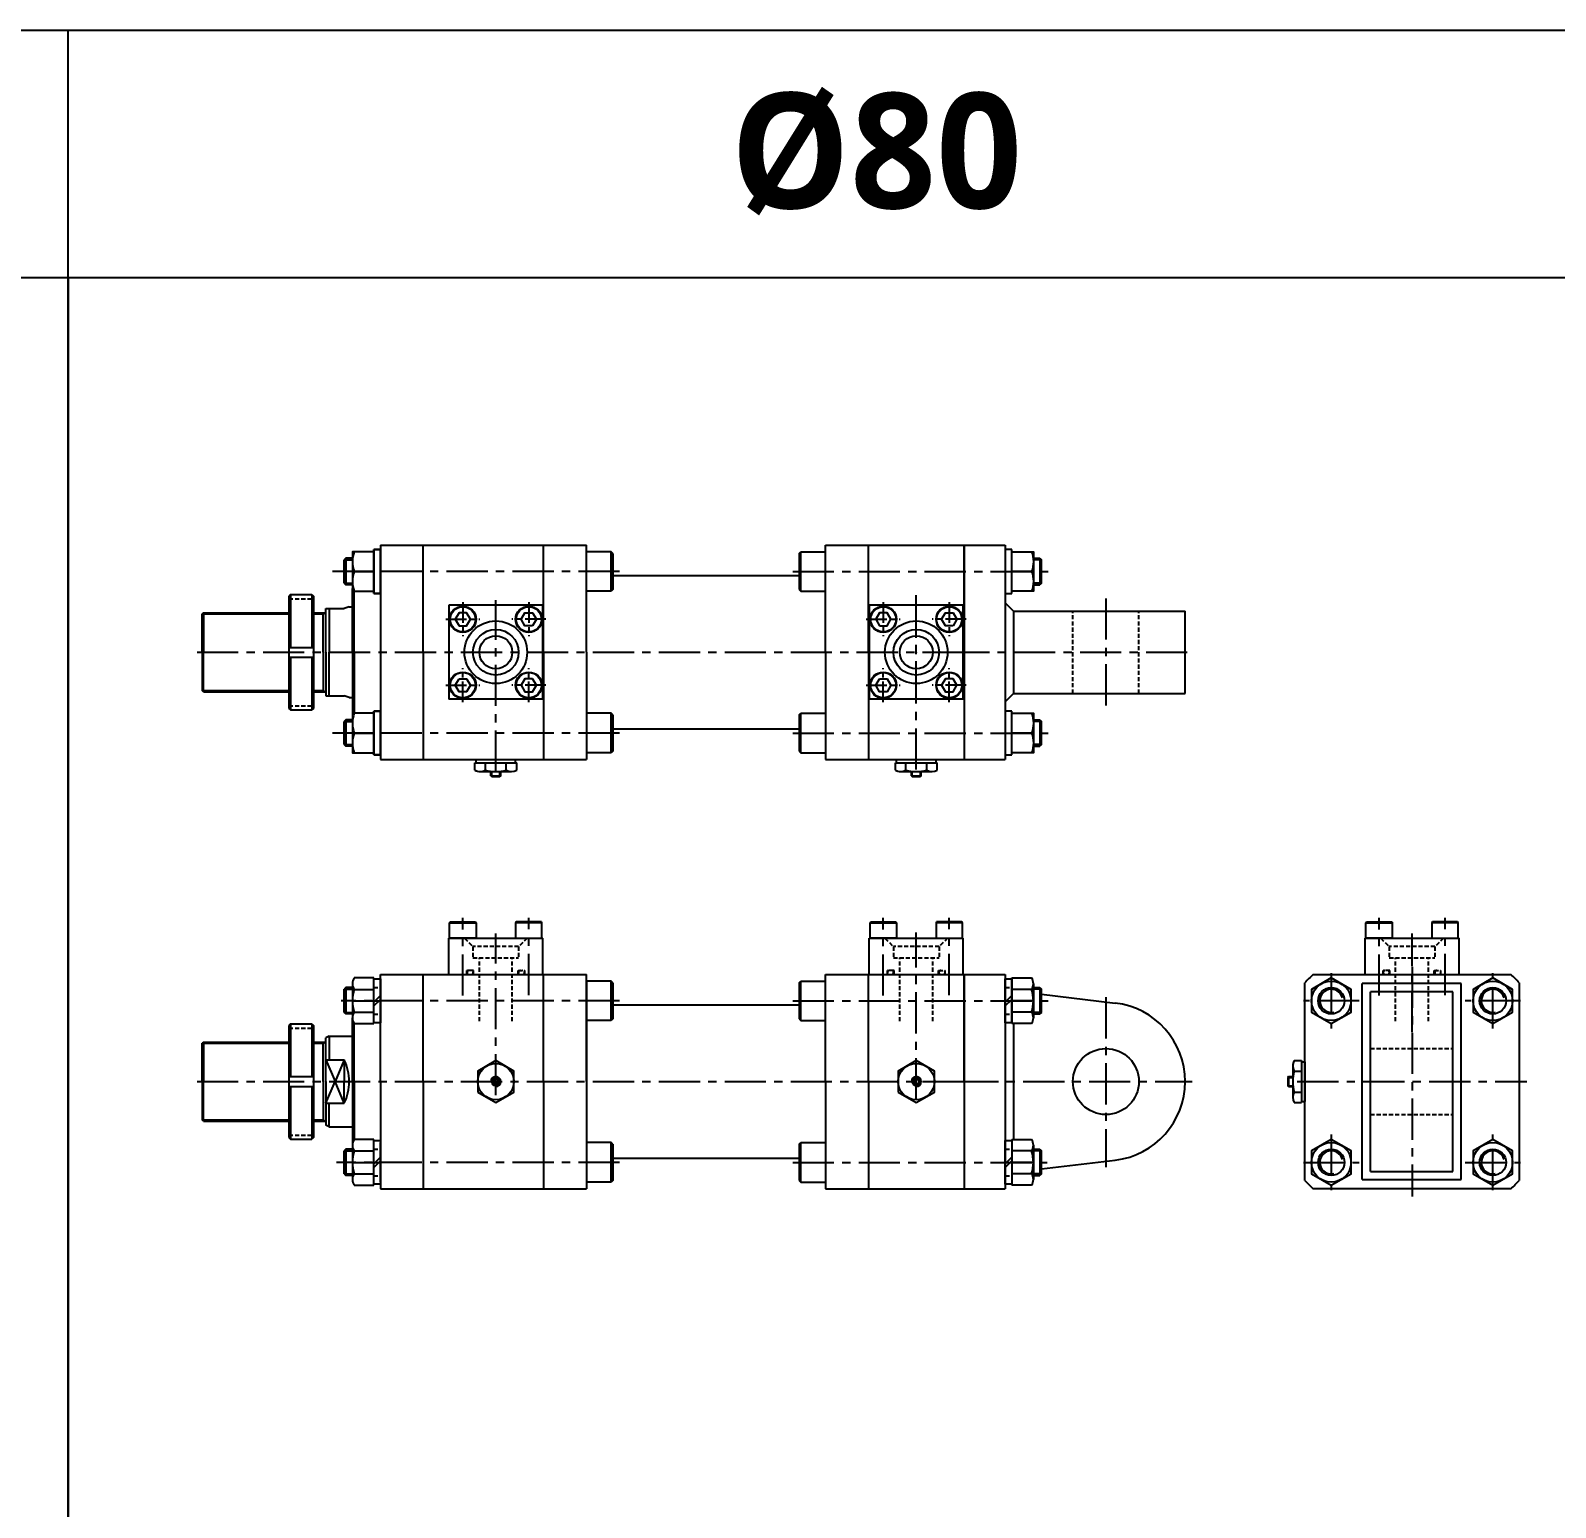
# Model space of a CAD drawing. Extents: x -819 to 10005, y 0 to 4179.
# Drawn here: x 2590 to 3515, y 3283 to 4179 of the extents above; entities that cross this region are included whole.
import ezdxf

# ---------------------------------------------------------------- set-up
doc = ezdxf.new("R2010")
doc.units = 0
doc.header["$LTSCALE"] = 10
doc.header["$MEASUREMENT"] = 0
for name, pattern in [('CENTER', [2, 1.25, -0.25, 0.25, -0.25]), ('CENTERX2', [4, 2.5, -0.5, 0.5, -0.5]), ('HIDDEN', [0.375, 0.25, -0.125])]:
    doc.linetypes.add(name, pattern=pattern)
doc.layers.get('0').update_dxf_attribs({"linetype": 'CONTINUOUS'})
doc.layers.get('DEFPOINTS').update_dxf_attribs({"linetype": 'CONTINUOUS'})
for name, color, linetype in [('BOM-UDEF', 3, 'CONTINUOUS'), ('CEN', 1, 'CENTERX2'), ('CENTER', 1, 'CENTER'), ('DIM', 2, 'CONTINUOUS'), ('HIDDEN', 2, 'HIDDEN'), ('ML', 7, 'CONTINUOUS')]:
    doc.layers.add(name, color=color, linetype=linetype)
doc.styles.add('문자', font='romans.shx')

msp = doc.modelspace()

# ---------------------------------------------------------------- linework, layer by layer
for p, q in [((5627.93, 4179.17), (0, 4179.17)), ((2613, 2387.17), (2613, 4179.17)), ((2613, 4029.17), (971, 4029.17)), ((2613, 4029.17), (1792, 4029.17)), ((5627.93, 4029.17), (2613, 4029.17)), ((2613, 4029.17), (2613, 2387.17)), ((3434, 4029.17), (2613, 4029.17)), ((2869.46, 3727.07), (2869.96, 3726.57)), ((2869.46, 3727.07), (2875.46, 3727.07)), ((2869.96, 3726.57), (2874.96, 3726.57)), ((2875.46, 3727.07), (2874.96, 3726.57)), ((3124.46, 3727.07), (3124.96, 3726.57)), ((3124.46, 3727.07), (3130.46, 3727.07)), ((3124.96, 3726.57), (3129.96, 3726.57)), ((3130.46, 3727.07), (3129.96, 3726.57)), ((3353.23, 3544.55), (3352.73, 3544.05)), ((3352.73, 3544.05), (3352.73, 3539.05)), ((3353.23, 3544.55), (3353.23, 3538.55)), ((3353.23, 3538.55), (3352.73, 3539.05))]:
    msp.add_line(p, q)
at = {"color": 7, "linetype": 'Continuous'}
for p, q in [((2860.46, 3736.97), (2884.46, 3736.97)), ((2860.46, 3734.97), (2860.46, 3736.97)), ((2884.46, 3734.97), (2884.46, 3736.97)), ((3115.46, 3736.97), (3139.46, 3736.97)), ((3115.46, 3734.97), (3115.46, 3736.97)), ((3139.46, 3734.97), (3139.46, 3736.97)), ((2859.76, 3730.55), (2859.76, 3734.97)), ((2859.76, 3734.97), (2872.46, 3734.97)), ((2862.93, 3729.57), (2881.99, 3729.57)), ((2866.11, 3730.55), (2866.11, 3734.97)), ((2869.96, 3726.57), (2869.96, 3729.57)), ((2872.46, 3734.97), (2885.16, 3734.97)), ((2874.96, 3726.57), (2874.96, 3729.57)), ((2878.81, 3730.55), (2878.81, 3734.97)), ((2885.16, 3730.55), (2885.16, 3734.97)), ((3114.76, 3730.55), (3114.76, 3734.97)), ((3114.76, 3734.97), (3127.46, 3734.97)), ((3117.93, 3729.57), (3136.99, 3729.57)), ((3121.11, 3730.55), (3121.11, 3734.97)), ((3124.96, 3726.57), (3124.96, 3729.57)), ((3127.46, 3734.97), (3140.16, 3734.97)), ((3129.96, 3726.57), (3129.96, 3729.57)), ((3133.81, 3730.55), (3133.81, 3734.97)), ((3140.16, 3730.55), (3140.16, 3734.97)), ((3356.71, 3554.25), (3361.13, 3554.25)), ((3361.13, 3554.25), (3361.13, 3541.55)), ((3361.13, 3553.55), (3363.13, 3553.55)), ((3363.13, 3553.55), (3363.13, 3529.55)), ((3352.73, 3544.05), (3355.73, 3544.05)), ((3355.73, 3551.08), (3355.73, 3532.02)), ((3356.71, 3547.9), (3361.13, 3547.9)), ((3352.73, 3539.05), (3355.73, 3539.05)), ((3356.71, 3535.2), (3361.13, 3535.2)), ((3361.13, 3541.55), (3361.13, 3528.85)), ((3356.71, 3528.85), (3361.13, 3528.85)), ((3361.13, 3529.55), (3363.13, 3529.55))]:
    msp.add_line(p, q, dxfattribs=at)
at = {"color": 3}
for p, q in [((2869.46, 3727.07), (2869.46, 3729.57)), ((2875.46, 3727.07), (2875.46, 3729.57)), ((3124.46, 3727.07), (3124.46, 3729.57)), ((3130.46, 3727.07), (3130.46, 3729.57)), ((3353.23, 3544.55), (3355.73, 3544.55)), ((3353.23, 3538.55), (3355.73, 3538.55))]:
    msp.add_line(p, q, dxfattribs=at)
at = {"color": 7, "linetype": 'Continuous'}
for points in [[(2861.46, 3535.2), (2872.46, 3528.85), (2883.46, 3535.2), (2883.46, 3547.9), (2872.46, 3554.25), (2861.46, 3547.9)], [(3116.46, 3535.2), (3127.46, 3528.85), (3138.46, 3535.2), (3138.46, 3547.9), (3127.46, 3554.25), (3116.46, 3547.9)], [(2871.59, 3543.05), (2870.73, 3541.55), (2871.59, 3540.05), (2873.33, 3540.05), (2874.19, 3541.55), (2873.33, 3543.05)], [(3126.59, 3543.05), (3125.73, 3541.55), (3126.59, 3540.05), (3128.33, 3540.05), (3129.19, 3541.55), (3128.33, 3543.05)]]:
    msp.add_lwpolyline(points, close=True, dxfattribs=at)
for centre, radius in [((2872.46, 3541.55), 11), ((3127.46, 3541.55), 11), ((2872.46, 3541.55), 2.5), ((3127.46, 3541.55), 2.5)]:
    msp.add_circle(centre, radius, dxfattribs=at)
for centre, radius, start, end in [((2862.93, 3735.19), 5.62, 235.61575, 270), ((2862.93, 3735.19), 5.62, 235.61575, 304.38425), ((2872.46, 3750.58), 21.02, 252.41205, 270), ((2872.46, 3750.58), 21.02, 270, 287.58795), ((2881.99, 3735.19), 5.62, 235.61575, 304.38425), ((3117.93, 3735.19), 5.62, 235.61575, 270), ((3117.93, 3735.19), 5.62, 235.61575, 304.38425), ((3127.46, 3750.58), 21.02, 252.41205, 270), ((3127.46, 3750.58), 21.02, 270, 287.58795), ((3136.99, 3735.19), 5.62, 235.61575, 304.38425), ((3361.35, 3551.08), 5.62, 145.61575, 180), ((3361.35, 3551.08), 5.62, 145.61575, 214.38425), ((3376.75, 3541.55), 21.02, 162.41205, 180), ((3376.75, 3541.55), 21.02, 180, 197.58795), ((3361.35, 3532.02), 5.62, 145.61575, 214.38425)]:
    msp.add_arc(centre, radius, start, end, dxfattribs=at)
at = {"layer": 'BOM-UDEF', "color": 0}
for p, q in [((3457.89, 3482.05), (3457.89, 3601.05)), ((3402.89, 3487.05), (3452.89, 3487.05)), ((3397.89, 3482.05), (3457.89, 3482.05))]:
    msp.add_line(p, q, dxfattribs=at)
at = {"layer": 'CEN'}
for p, q in [((2947.55, 3850.97), (2773.47, 3850.97)), ((3052.53, 3850.97), (3207.68, 3850.97)), ((3052.53, 3850.97), (3207.68, 3850.97)), ((3127.46, 3771.55), (3127.46, 3840.81)), ((2872.46, 3729.46), (2872.46, 3833.52)), ((3127.46, 3730.82), (3127.46, 3833.52)), ((3242.46, 3834.68), (3242.46, 3768.78)), ((2691.29, 3801.97), (3162.54, 3801.97)), ((3127.46, 3801.97), (3127.46, 3802.05)), ((3127.46, 3801.97), (3127.46, 3801.89)), ((3146.78, 3801.97), (3294.39, 3801.97)), ((2947.55, 3752.97), (2773.47, 3752.97)), ((3052.53, 3752.97), (3210.49, 3752.97)), ((2852.46, 3593.72), (2852.46, 3640.81)), ((2892.46, 3593.99), (2892.46, 3640.81)), ((3107.46, 3593.72), (3107.46, 3640.81)), ((3147.46, 3593.99), (3147.46, 3640.81)), ((3408.13, 3593.72), (3408.13, 3640.81)), ((3448.13, 3593.99), (3448.13, 3640.81)), ((2872.46, 3533.27), (2872.46, 3631.29)), ((3127.46, 3530.74), (3127.46, 3631.92)), ((3428.13, 3571.53), (3428.13, 3631.29)), ((3379.13, 3607.39), (3379.13, 3573.71)), ((3428.13, 3611.19), (3428.13, 3471.91)), ((3477.13, 3573.71), (3477.13, 3607.39)), ((2947.55, 3590.55), (2778.59, 3590.55)), ((3052.53, 3590.55), (3208.21, 3590.55)), ((3242.46, 3592.66), (3242.46, 3489.65)), ((3395.97, 3590.55), (3362.29, 3590.55)), ((3493.97, 3590.55), (3460.29, 3590.55)), ((2691.29, 3541.55), (3161.56, 3541.55)), ((3152.27, 3541.55), (3294.7, 3541.55)), ((3358.49, 3541.55), (3497.77, 3541.55)), ((3379.13, 3509.39), (3379.13, 3475.71)), ((3477.13, 3475.71), (3477.13, 3509.39)), ((2947.55, 3492.55), (2775.93, 3492.55)), ((3052.53, 3492.55), (3206.93, 3492.55)), ((3362.29, 3492.55), (3395.97, 3492.55)), ((3460.29, 3492.55), (3493.97, 3492.55))]:
    msp.add_line(p, q, dxfattribs=at)
at = {"layer": 'CENTER'}
for p, q in [((2785.37, 3850.97), (2798.55, 3850.97)), ((3198.55, 3850.97), (3185.37, 3850.97)), ((2852.46, 3832.28), (2852.46, 3811.66)), ((2892.46, 3832.28), (2892.46, 3811.66)), ((3107.46, 3832.28), (3107.46, 3811.66)), ((3147.46, 3832.28), (3147.46, 3811.66)), ((2842.15, 3821.97), (2862.77, 3821.97)), ((2902.77, 3821.97), (2882.15, 3821.97)), ((3097.15, 3821.97), (3117.77, 3821.97)), ((3157.77, 3821.97), (3137.15, 3821.97)), ((2852.46, 3771.66), (2852.46, 3792.28)), ((2892.46, 3771.66), (2892.46, 3792.28)), ((3107.46, 3771.66), (3107.46, 3792.28)), ((3147.46, 3771.66), (3147.46, 3792.28)), ((2842.15, 3781.97), (2862.77, 3781.97)), ((2902.77, 3781.97), (2882.15, 3781.97)), ((3097.15, 3781.97), (3117.77, 3781.97)), ((3157.77, 3781.97), (3137.15, 3781.97)), ((2785.37, 3752.97), (2798.55, 3752.97)), ((3198.55, 3752.97), (3185.37, 3752.97)), ((2785.37, 3590.55), (2798.55, 3590.55)), ((2798.37, 3590.55), (2802.55, 3590.55)), ((3181.37, 3590.55), (3185.55, 3590.55)), ((3198.55, 3590.55), (3185.37, 3590.55)), ((2785.37, 3492.55), (2798.55, 3492.55)), ((2798.37, 3492.55), (2802.55, 3492.55)), ((3181.37, 3492.55), (3185.55, 3492.55)), ((3198.55, 3492.55), (3185.37, 3492.55))]:
    msp.add_line(p, q, dxfattribs=at)
at = {"layer": 'DEFPOINTS', "color": 0, "linetype": 'ByBlock'}
for p in [(2785.62, 3581.55), (2769.46, 3515.05), (2785.62, 3501.55)]:
    msp.add_point(p, dxfattribs=at)
at = {"layer": 'DIM'}
for centre in [(2872.46, 3541.55), (3127.46, 3541.55)]:
    msp.add_arc(centre, 3, 270, 180, dxfattribs=at)
at = {"layer": 'HIDDEN'}
for p, q in [((2798.46, 3598.65), (2802.46, 3598.65)), ((3181.46, 3598.65), (3185.46, 3598.65)), ((2798.46, 3582.45), (2802.46, 3582.45)), ((3181.46, 3582.45), (3185.46, 3582.45)), ((2798.46, 3500.65), (2802.46, 3500.65)), ((3181.46, 3500.65), (3185.46, 3500.65)), ((2798.46, 3484.45), (2802.46, 3484.45)), ((3181.46, 3484.45), (3185.46, 3484.45))]:
    msp.add_line(p, q, dxfattribs=at)
at = {"layer": 'ML'}
for p, q in [((2802.46, 3866.97), (2927.46, 3866.97)), ((2802.46, 3866.97), (2802.46, 3736.97)), ((2802.46, 3866.97), (2927.46, 3866.97)), ((2828.46, 3801.97), (2828.46, 3866.97)), ((2901.46, 3801.97), (2901.46, 3866.97)), ((2927.46, 3801.97), (2927.46, 3866.97)), ((3072.46, 3801.97), (3072.46, 3866.97)), ((3072.46, 3866.97), (3156.46, 3866.97)), ((3098.46, 3801.97), (3098.46, 3866.97)), ((3156.46, 3801.97), (3156.46, 3866.97)), ((3156.46, 3866.97), (3181.46, 3866.97)), ((3156.46, 3866.97), (3156.46, 3736.97)), ((3181.46, 3866.97), (3181.46, 3736.97)), ((3181.46, 3866.97), (3181.46, 3736.97)), ((2781.46, 3858.97), (2780.46, 3857.97)), ((2780.46, 3843.97), (2780.46, 3857.97)), ((2781.46, 3858.97), (2781.46, 3842.97)), ((2785.46, 3858.97), (2781.46, 3858.97)), ((2802.46, 3864.27), (2798.46, 3864.27)), ((2798.46, 3864.27), (2798.46, 3837.67)), ((2798.46, 3864.27), (2802.46, 3864.27)), ((2798.46, 3837.67), (2798.46, 3864.27)), ((2802.46, 3837.67), (2802.46, 3864.27)), ((2802.46, 3864.27), (2802.46, 3837.67)), ((2942.46, 3862.97), (2927.46, 3862.97)), ((2942.46, 3838.97), (2942.46, 3862.97)), ((2943.46, 3861.97), (2942.46, 3862.97)), ((2943.46, 3861.97), (2943.46, 3839.97)), ((3056.46, 3861.97), (3057.46, 3862.97)), ((3056.46, 3861.97), (3056.46, 3839.97)), ((3057.46, 3862.97), (3072.46, 3862.97)), ((3057.46, 3838.97), (3057.46, 3862.97)), ((3185.46, 3864.27), (3181.46, 3864.27)), ((3181.46, 3864.27), (3181.46, 3837.67)), ((3185.46, 3837.67), (3185.46, 3864.27)), ((3198.46, 3858.97), (3202.46, 3858.97)), ((3202.46, 3858.97), (3203.46, 3857.97)), ((3202.46, 3858.97), (3202.46, 3842.97)), ((3203.46, 3843.97), (3203.46, 3857.97)), ((2798.46, 3850.97), (2786.53, 3850.97)), ((2943.46, 3848.47), (3056.46, 3848.47)), ((3185.46, 3850.97), (3197.39, 3850.97)), ((2780.46, 3843.97), (2781.46, 3842.97)), ((2785.46, 3842.97), (2781.46, 3842.97)), ((2785.46, 3801.97), (2785.46, 3840.57)), ((2786.46, 3801.97), (2786.46, 3839.17)), ((2942.46, 3838.97), (2927.46, 3838.97)), ((2943.46, 3839.97), (2942.46, 3838.97)), ((3056.46, 3839.97), (3057.46, 3838.97)), ((3057.46, 3838.97), (3072.46, 3838.97)), ((3198.46, 3842.97), (3202.46, 3842.97)), ((3203.46, 3843.97), (3202.46, 3842.97)), ((2747.93, 3836.97), (2746.93, 3835.97)), ((2746.93, 3835.97), (2746.93, 3767.97)), ((2747.93, 3836.97), (2747.93, 3804.97)), ((2747.93, 3836.97), (2760.93, 3836.97)), ((2760.93, 3836.97), (2760.93, 3804.97)), ((2760.93, 3836.97), (2761.93, 3835.97)), ((2761.93, 3835.97), (2761.93, 3767.97)), ((2783.56, 3829.47), (2780.56, 3828.47)), ((2783.56, 3829.47), (2785.46, 3829.47)), ((2798.46, 3837.67), (2802.46, 3837.67)), ((2802.46, 3837.67), (2798.46, 3837.67)), ((2900.96, 3830.47), (2843.96, 3830.47)), ((2843.96, 3830.47), (2843.96, 3773.47)), ((2900.96, 3773.47), (2900.96, 3830.47)), ((3098.96, 3830.47), (3098.96, 3773.47)), ((3155.96, 3830.47), (3098.96, 3830.47)), ((3155.96, 3773.47), (3155.96, 3830.47)), ((3181.46, 3837.67), (3185.46, 3837.67)), ((3181.46, 3831.97), (3186.46, 3826.97)), ((2695.21, 3825.97), (2694.46, 3825.22)), ((2694.46, 3801.97), (2694.46, 3825.22)), ((2695.21, 3825.97), (2695.21, 3801.97)), ((2695.21, 3825.97), (2746.93, 3825.97)), ((2761.93, 3825.97), (2769.46, 3825.97)), ((2767.77, 3801.97), (2767.77, 3825.97)), ((2769.46, 3801.97), (2769.46, 3828.47)), ((2769.46, 3828.47), (2780.56, 3828.47)), ((2771.46, 3828.47), (2771.46, 3801.97)), ((3186.46, 3826.97), (3290.46, 3826.97)), ((3186.46, 3826.97), (3186.46, 3776.97)), ((3290.46, 3776.97), (3290.46, 3826.97)), ((2694.46, 3801.97), (2694.46, 3778.72)), ((2695.21, 3777.97), (2695.21, 3801.97)), ((2746.93, 3804.97), (2761.93, 3804.97)), ((2767.77, 3801.97), (2767.77, 3777.97)), ((2769.46, 3801.97), (2769.46, 3775.47)), ((2771.46, 3775.47), (2771.46, 3801.97)), ((2785.46, 3801.97), (2785.46, 3763.36)), ((2786.46, 3801.97), (2786.46, 3764.77)), ((2828.46, 3801.97), (2828.46, 3736.97)), ((2901.46, 3801.97), (2901.46, 3736.97)), ((2927.46, 3801.97), (2927.46, 3736.97)), ((3072.46, 3801.97), (3072.46, 3736.97)), ((3098.46, 3801.97), (3098.46, 3736.97)), ((3156.46, 3801.97), (3156.46, 3736.97)), ((2746.93, 3798.97), (2761.93, 3798.97)), ((2747.93, 3798.97), (2747.93, 3766.97)), ((2760.93, 3798.97), (2760.93, 3766.97)), ((2695.21, 3777.97), (2694.46, 3778.72)), ((2695.21, 3777.97), (2746.93, 3777.97)), ((2761.93, 3777.97), (2769.46, 3777.97)), ((2769.46, 3775.47), (2780.56, 3775.47)), ((2783.56, 3774.47), (2780.56, 3775.47)), ((2783.56, 3774.47), (2785.46, 3774.47)), ((2783.56, 3774.47), (2785.46, 3774.47)), ((3181.46, 3771.97), (3186.46, 3776.97)), ((3186.46, 3776.97), (3290.46, 3776.97)), ((2746.93, 3767.97), (2747.93, 3766.97)), ((2747.93, 3766.97), (2760.93, 3766.97)), ((2761.93, 3767.97), (2760.93, 3766.97)), ((2802.46, 3766.27), (2798.46, 3766.27)), ((2798.46, 3766.27), (2798.46, 3739.67)), ((2798.46, 3766.27), (2802.46, 3766.27)), ((2798.46, 3739.67), (2798.46, 3766.27)), ((2802.46, 3739.67), (2802.46, 3766.27)), ((2802.46, 3766.27), (2802.46, 3739.67)), ((2900.96, 3773.47), (2843.96, 3773.47)), ((2942.46, 3764.97), (2927.46, 3764.97)), ((2942.46, 3740.97), (2942.46, 3764.97)), ((2943.46, 3763.97), (2942.46, 3764.97)), ((3056.46, 3763.97), (3057.46, 3764.97)), ((3057.46, 3764.97), (3072.46, 3764.97)), ((3057.46, 3740.97), (3057.46, 3764.97)), ((3155.96, 3773.47), (3098.96, 3773.47)), ((3185.46, 3766.27), (3181.46, 3766.27)), ((3181.46, 3766.27), (3181.46, 3739.67)), ((3185.46, 3739.67), (3185.46, 3766.27)), ((2781.46, 3760.97), (2780.46, 3759.97)), ((2780.46, 3745.97), (2780.46, 3759.97)), ((2781.46, 3760.97), (2781.46, 3744.97)), ((2785.46, 3760.97), (2781.46, 3760.97)), ((2943.46, 3763.97), (2943.46, 3741.97)), ((2943.46, 3755.47), (3056.46, 3755.47)), ((3056.46, 3763.97), (3056.46, 3741.97)), ((3198.46, 3760.97), (3202.46, 3760.97)), ((3202.46, 3760.97), (3202.46, 3744.97)), ((3202.46, 3760.97), (3203.46, 3759.97)), ((3203.46, 3745.97), (3203.46, 3759.97)), ((2780.46, 3745.97), (2781.46, 3744.97)), ((2798.46, 3752.97), (2786.53, 3752.97)), ((3185.46, 3752.97), (3197.39, 3752.97)), ((3203.46, 3745.97), (3202.46, 3744.97)), ((2785.46, 3744.97), (2781.46, 3744.97)), ((2798.46, 3739.67), (2802.46, 3739.67)), ((2802.46, 3739.67), (2798.46, 3739.67)), ((2802.46, 3736.97), (2927.46, 3736.97)), ((2802.46, 3736.97), (2927.46, 3736.97)), ((2942.46, 3740.97), (2927.46, 3740.97)), ((2943.46, 3741.97), (2942.46, 3740.97)), ((3056.46, 3741.97), (3057.46, 3740.97)), ((3057.46, 3740.97), (3072.46, 3740.97)), ((3072.46, 3736.97), (3156.46, 3736.97)), ((3156.46, 3736.97), (3181.46, 3736.97)), ((3181.46, 3739.67), (3185.46, 3739.67)), ((3198.46, 3744.97), (3202.46, 3744.97)), ((2844.46, 3637.95), (2844.81, 3638.55)), ((2844.46, 3628.55), (2844.46, 3637.95)), ((2844.46, 3637.95), (2860.46, 3637.95)), ((2844.81, 3638.55), (2860.11, 3638.55)), ((2860.11, 3638.55), (2860.46, 3637.95)), ((2860.46, 3637.95), (2860.46, 3628.55)), ((2884.81, 3638.55), (2884.46, 3637.95)), ((2900.46, 3637.95), (2884.46, 3637.95)), ((2884.46, 3637.95), (2884.46, 3628.55)), ((2900.11, 3638.55), (2884.81, 3638.55)), ((2900.46, 3637.95), (2900.11, 3638.55)), ((2900.46, 3628.55), (2900.46, 3637.95)), ((3099.46, 3637.95), (3099.81, 3638.55)), ((3099.46, 3637.95), (3115.46, 3637.95)), ((3099.46, 3628.55), (3099.46, 3637.95)), ((3099.81, 3638.55), (3115.11, 3638.55)), ((3115.11, 3638.55), (3115.46, 3637.95)), ((3115.46, 3637.95), (3115.46, 3628.55)), ((3139.81, 3638.55), (3139.46, 3637.95)), ((3155.46, 3637.95), (3139.46, 3637.95)), ((3139.46, 3637.95), (3139.46, 3628.55)), ((3155.11, 3638.55), (3139.81, 3638.55)), ((3155.46, 3637.95), (3155.11, 3638.55)), ((3155.46, 3628.55), (3155.46, 3637.95)), ((3400.13, 3637.95), (3400.48, 3638.55)), ((3400.13, 3637.95), (3416.13, 3637.95)), ((3400.13, 3628.55), (3400.13, 3637.95)), ((3400.48, 3638.55), (3415.79, 3638.55)), ((3415.79, 3638.55), (3416.13, 3637.95)), ((3416.13, 3637.95), (3416.13, 3628.55)), ((3440.48, 3638.55), (3440.13, 3637.95)), ((3456.13, 3637.95), (3440.13, 3637.95)), ((3440.13, 3637.95), (3440.13, 3628.55)), ((3455.79, 3638.55), (3440.48, 3638.55)), ((3456.13, 3637.95), (3455.79, 3638.55)), ((3456.13, 3628.55), (3456.13, 3637.95)), ((2843.96, 3628.55), (2900.96, 3628.55)), ((2843.96, 3606.55), (2843.96, 3628.55)), ((2860.46, 3628.55), (2844.46, 3628.55)), ((2900.96, 3606.55), (2900.96, 3628.55)), ((3098.96, 3628.55), (3155.96, 3628.55)), ((3098.96, 3606.55), (3098.96, 3628.55)), ((3115.46, 3628.55), (3099.46, 3628.55)), ((3155.96, 3606.55), (3155.96, 3628.55)), ((3399.63, 3628.55), (3456.63, 3628.55)), ((3399.63, 3606.55), (3399.63, 3628.55)), ((3416.13, 3628.55), (3400.13, 3628.55)), ((3456.63, 3606.55), (3456.63, 3628.55)), ((2781.46, 3598.55), (2780.46, 3597.55)), ((2781.46, 3598.55), (2781.46, 3582.55)), ((2785.46, 3598.55), (2781.46, 3598.55)), ((2785.46, 3600.94), (2785.46, 3580.16)), ((2798.46, 3604.41), (2786.53, 3604.41)), ((2798.46, 3576.69), (2798.46, 3604.41)), ((2802.46, 3541.55), (2802.46, 3606.55)), ((2802.46, 3606.55), (2927.46, 3606.55)), ((2802.46, 3578.55), (2802.46, 3602.55)), ((2828.46, 3541.55), (2828.46, 3606.55)), ((2901.46, 3541.55), (2901.46, 3606.55)), ((2927.46, 3541.55), (2927.46, 3606.55)), ((2942.46, 3602.55), (2927.46, 3602.55)), ((2927.46, 3602.55), (2927.46, 3480.55)), ((2942.46, 3578.55), (2942.46, 3602.55)), ((2943.46, 3601.55), (2942.46, 3602.55)), ((2943.46, 3601.55), (2943.46, 3579.55)), ((3056.46, 3601.55), (3057.46, 3602.55)), ((3056.46, 3601.55), (3056.46, 3579.55)), ((3057.46, 3602.55), (3072.46, 3602.55)), ((3057.46, 3578.55), (3057.46, 3602.55)), ((3072.46, 3541.55), (3072.46, 3606.55)), ((3072.46, 3606.55), (3156.46, 3606.55)), ((3098.46, 3541.55), (3098.46, 3606.55)), ((3156.46, 3541.55), (3156.46, 3606.55)), ((3156.46, 3606.55), (3181.46, 3606.55)), ((3156.46, 3606.55), (3156.46, 3476.55)), ((3181.46, 3606.55), (3181.46, 3476.55)), ((3185.46, 3604.41), (3197.39, 3604.41)), ((3185.46, 3576.69), (3185.46, 3604.41)), ((3198.46, 3600.94), (3198.46, 3580.16)), ((3198.46, 3598.55), (3202.46, 3598.55)), ((3202.46, 3598.55), (3203.46, 3597.55)), ((3202.46, 3598.55), (3202.46, 3582.55)), ((3363.13, 3481.6), (3363.13, 3601.5)), ((3368.18, 3606.55), (3488.08, 3606.55)), ((3397.89, 3482.05), (3397.89, 3601.05)), ((3457.89, 3601.05), (3397.89, 3601.05)), ((3493.13, 3601.5), (3493.13, 3481.6)), ((2780.46, 3583.55), (2780.46, 3597.55)), ((2786.53, 3597.48), (2798.46, 3597.48)), ((2798.46, 3589.68), (2802.46, 3593.68)), ((2798.46, 3587.42), (2802.46, 3591.42)), ((3181.46, 3589.68), (3185.46, 3593.68)), ((3181.46, 3587.42), (3185.46, 3591.42)), ((3197.39, 3597.48), (3185.46, 3597.48)), ((3203.46, 3583.55), (3203.46, 3597.55)), ((3203.46, 3594.53), (3248.13, 3589.21)), ((3402.89, 3487.05), (3402.89, 3596.05)), ((3452.89, 3596.05), (3402.89, 3596.05)), ((3452.89, 3487.05), (3452.89, 3596.05)), ((2780.46, 3583.55), (2781.46, 3582.55)), ((2785.46, 3582.55), (2781.46, 3582.55)), ((2785.46, 3541.55), (2785.46, 3580.16)), ((2786.53, 3583.62), (2798.46, 3583.62)), ((2943.46, 3579.55), (2942.46, 3578.55)), ((2943.46, 3588.05), (3056.46, 3588.05)), ((3056.46, 3579.55), (3057.46, 3578.55)), ((3197.39, 3583.62), (3185.46, 3583.62)), ((3198.46, 3582.55), (3202.46, 3582.55)), ((3203.46, 3583.55), (3202.46, 3582.55)), ((2747.93, 3576.55), (2746.93, 3575.55)), ((2746.93, 3575.55), (2746.93, 3507.55)), ((2747.93, 3576.55), (2760.93, 3576.55)), ((2747.93, 3576.55), (2747.93, 3544.55)), ((2760.93, 3576.55), (2761.93, 3575.55)), ((2760.93, 3576.55), (2760.93, 3544.55)), ((2761.93, 3575.55), (2761.93, 3507.55)), ((2786.46, 3541.55), (2786.46, 3576.8)), ((2786.53, 3576.69), (2798.46, 3576.69)), ((2942.46, 3578.55), (2927.46, 3578.55)), ((3057.46, 3578.55), (3072.46, 3578.55)), ((3197.39, 3576.69), (3185.46, 3576.69)), ((3186.46, 3576.69), (3186.46, 3506.41)), ((2695.21, 3565.55), (2694.46, 3564.8)), ((2694.46, 3541.55), (2694.46, 3564.8)), ((2695.21, 3565.55), (2746.93, 3565.55)), ((2695.21, 3565.55), (2695.21, 3541.55)), ((2761.93, 3565.55), (2769.46, 3565.55)), ((2767.77, 3541.55), (2767.77, 3565.55)), ((2771.46, 3569.05), (2769.46, 3568.05)), ((2769.46, 3541.55), (2769.46, 3568.05)), ((2771.46, 3569.05), (2771.46, 3554.68)), ((2771.46, 3569.05), (2785.46, 3569.05)), ((2769.46, 3554.68), (2780.56, 3554.68)), ((2780.56, 3554.68), (2780.56, 3541.55)), ((2746.93, 3544.55), (2761.93, 3544.55)), ((2694.46, 3541.55), (2694.46, 3518.3)), ((2695.21, 3517.55), (2695.21, 3541.55)), ((2746.93, 3538.55), (2761.93, 3538.55)), ((2747.93, 3538.55), (2747.93, 3506.55)), ((2760.93, 3538.55), (2760.93, 3506.55)), ((2767.77, 3541.55), (2767.77, 3517.55)), ((2769.46, 3541.55), (2769.46, 3515.05)), ((2780.56, 3528.42), (2780.56, 3541.55)), ((2785.46, 3541.55), (2785.46, 3502.94)), ((2786.46, 3541.55), (2786.46, 3506.3)), ((2802.46, 3541.55), (2802.46, 3476.55)), ((2828.46, 3541.55), (2828.46, 3476.55)), ((2901.46, 3541.55), (2901.46, 3476.55)), ((2927.46, 3541.55), (2927.46, 3476.55)), ((3072.46, 3541.55), (3072.46, 3476.55)), ((3098.46, 3541.55), (3098.46, 3476.55)), ((3156.46, 3541.55), (3156.46, 3476.55)), ((2769.46, 3528.42), (2780.56, 3528.42)), ((2771.46, 3514.05), (2771.46, 3528.42)), ((2695.21, 3517.55), (2694.46, 3518.3)), ((2695.21, 3517.55), (2746.93, 3517.55)), ((2761.93, 3517.55), (2769.46, 3517.55)), ((2771.46, 3514.05), (2769.46, 3515.05)), ((2746.93, 3507.55), (2747.93, 3506.55)), ((2747.93, 3506.55), (2760.93, 3506.55)), ((2761.93, 3507.55), (2760.93, 3506.55)), ((2771.46, 3514.05), (2785.46, 3514.05)), ((2798.46, 3506.41), (2786.53, 3506.41)), ((2798.46, 3478.69), (2798.46, 3506.41)), ((3185.46, 3506.41), (3197.39, 3506.41)), ((3185.46, 3506.41), (3185.46, 3478.69)), ((2781.46, 3500.55), (2780.46, 3499.55)), ((2780.46, 3485.55), (2780.46, 3499.55)), ((2785.46, 3500.55), (2781.46, 3500.55)), ((2781.46, 3500.55), (2781.46, 3484.55)), ((2785.46, 3502.94), (2785.46, 3482.16)), ((2786.53, 3499.48), (2798.46, 3499.48)), ((2802.46, 3480.55), (2802.46, 3504.55)), ((2942.46, 3504.55), (2927.46, 3504.55)), ((2942.46, 3480.55), (2942.46, 3504.55)), ((2943.46, 3503.55), (2942.46, 3504.55)), ((2943.46, 3503.55), (2943.46, 3481.55)), ((3056.46, 3503.55), (3057.46, 3504.55)), ((3056.46, 3503.55), (3056.46, 3481.55)), ((3057.46, 3504.55), (3072.46, 3504.55)), ((3057.46, 3480.55), (3057.46, 3504.55)), ((3197.39, 3499.48), (3185.46, 3499.48)), ((3198.46, 3502.94), (3198.46, 3482.16)), ((3198.46, 3500.55), (3202.46, 3500.55)), ((3202.46, 3500.55), (3202.46, 3484.55)), ((3202.46, 3500.55), (3203.46, 3499.55)), ((3203.46, 3485.55), (3203.46, 3499.55)), ((2798.46, 3491.68), (2802.46, 3495.68)), ((2798.46, 3489.42), (2802.46, 3493.42)), ((2943.46, 3495.05), (3056.46, 3495.05)), ((3181.46, 3491.68), (3185.46, 3495.68)), ((3181.46, 3489.42), (3185.46, 3493.42)), ((3203.46, 3488.57), (3248.13, 3493.89)), ((2780.46, 3485.55), (2781.46, 3484.55)), ((2785.46, 3484.55), (2781.46, 3484.55)), ((2786.53, 3485.62), (2798.46, 3485.62)), ((2786.53, 3478.69), (2798.46, 3478.69)), ((2942.46, 3480.55), (2927.46, 3480.55)), ((2943.46, 3481.55), (2942.46, 3480.55)), ((3056.46, 3481.55), (3057.46, 3480.55)), ((3057.46, 3480.55), (3072.46, 3480.55)), ((3197.39, 3485.62), (3185.46, 3485.62)), ((3197.39, 3478.69), (3185.46, 3478.69)), ((3198.46, 3484.55), (3202.46, 3484.55)), ((3203.46, 3485.55), (3202.46, 3484.55)), ((2802.46, 3476.55), (2927.46, 3476.55)), ((3072.46, 3476.55), (3156.46, 3476.55)), ((3156.46, 3476.55), (3181.46, 3476.55)), ((3488.08, 3476.55), (3368.18, 3476.55))]:
    msp.add_line(p, q, dxfattribs=at)
at = {"layer": 'ML', "color": 2}
for p, q in [((2780.46, 3857.97), (2785.46, 3857.97)), ((3203.46, 3857.97), (3198.46, 3857.97)), ((2780.46, 3843.97), (2785.46, 3843.97)), ((3203.46, 3843.97), (3198.46, 3843.97)), ((2694.46, 3825.22), (2746.93, 3825.22)), ((2761.93, 3825.22), (2767.77, 3825.22)), ((2767.77, 3825.22), (2769.09, 3825.97)), ((2694.46, 3778.72), (2746.93, 3778.72)), ((2761.93, 3778.72), (2767.77, 3778.72)), ((2767.77, 3778.72), (2769.09, 3777.97)), ((2767.77, 3778.72), (2769.09, 3777.97)), ((2780.46, 3759.97), (2785.46, 3759.97)), ((3203.46, 3759.97), (3198.46, 3759.97)), ((2780.46, 3745.97), (2785.46, 3745.97)), ((3203.46, 3745.97), (3198.46, 3745.97)), ((2780.46, 3597.55), (2785.46, 3597.55)), ((3203.46, 3597.55), (3198.46, 3597.55)), ((2780.46, 3583.55), (2785.46, 3583.55)), ((3203.46, 3583.55), (3198.46, 3583.55)), ((2694.46, 3564.8), (2746.93, 3564.8)), ((2761.93, 3564.8), (2767.77, 3564.8)), ((2767.77, 3564.8), (2769.09, 3565.55)), ((2769.46, 3554.68), (2775.01, 3541.55)), ((2780.56, 3554.68), (2775.01, 3541.55)), ((2769.46, 3528.42), (2775.01, 3541.55)), ((2780.56, 3528.42), (2775.01, 3541.55)), ((2694.46, 3518.3), (2746.93, 3518.3)), ((2761.93, 3518.3), (2767.77, 3518.3)), ((2767.77, 3518.3), (2769.09, 3517.55)), ((2780.46, 3499.55), (2785.46, 3499.55)), ((3203.46, 3499.55), (3198.46, 3499.55)), ((2780.46, 3485.55), (2785.46, 3485.55)), ((3203.46, 3485.55), (3198.46, 3485.55))]:
    msp.add_line(p, q, dxfattribs=at)
at = {"layer": 'ML', "color": 2, "linetype": 'HIDDEN'}
for p, q in [((2746.93, 3834.47), (2761.93, 3834.47)), ((3222.46, 3776.97), (3222.46, 3826.97)), ((3262.46, 3776.97), (3262.46, 3826.97)), ((2746.93, 3769.47), (2761.93, 3769.47)), ((2853.46, 3628.55), (2858.61, 3623.4)), ((2891.46, 3628.55), (2886.31, 3623.4)), ((3108.46, 3628.55), (3113.61, 3623.4)), ((3146.46, 3628.55), (3141.31, 3623.4)), ((3409.13, 3628.55), (3414.28, 3623.4)), ((3447.13, 3628.55), (3441.98, 3623.4)), ((2886.31, 3623.4), (2858.61, 3623.4)), ((2858.61, 3623.4), (2858.61, 3616.55)), ((2858.61, 3616.55), (2886.31, 3616.55)), ((2862.46, 3578.22), (2862.46, 3616.55)), ((2882.46, 3578.22), (2882.46, 3616.55)), ((2886.31, 3623.4), (2886.31, 3616.55)), ((3141.31, 3623.4), (3113.61, 3623.4)), ((3113.61, 3623.4), (3113.61, 3616.55)), ((3113.61, 3616.55), (3141.31, 3616.55)), ((3117.46, 3578.22), (3117.46, 3616.55)), ((3137.46, 3578.22), (3137.46, 3616.55)), ((3141.31, 3623.4), (3141.31, 3616.55)), ((3441.98, 3623.4), (3414.28, 3623.4)), ((3414.28, 3623.4), (3414.28, 3616.55)), ((3414.28, 3616.55), (3441.98, 3616.55)), ((3418.13, 3578.22), (3418.13, 3616.55)), ((3438.13, 3578.22), (3438.13, 3616.55)), ((3441.98, 3623.4), (3441.98, 3616.55)), ((2858.96, 3608.95), (2854.96, 3608.95)), ((2854.96, 3606.55), (2854.96, 3608.95)), ((2858.96, 3606.55), (2858.96, 3608.95)), ((2885.96, 3606.55), (2885.96, 3608.95)), ((2885.96, 3608.95), (2889.96, 3608.95)), ((2889.96, 3606.55), (2889.96, 3608.95)), ((3113.96, 3608.95), (3109.96, 3608.95)), ((3109.96, 3606.55), (3109.96, 3608.95)), ((3113.96, 3606.55), (3113.96, 3608.95)), ((3140.96, 3608.95), (3144.96, 3608.95)), ((3140.96, 3606.55), (3140.96, 3608.95)), ((3144.96, 3606.55), (3144.96, 3608.95)), ((3414.63, 3608.95), (3410.63, 3608.95)), ((3410.63, 3606.55), (3410.63, 3608.95)), ((3414.63, 3606.55), (3414.63, 3608.95)), ((3441.63, 3608.95), (3445.63, 3608.95)), ((3441.63, 3606.55), (3441.63, 3608.95)), ((3445.63, 3606.55), (3445.63, 3608.95)), ((2746.93, 3574.05), (2761.93, 3574.05)), ((3402.89, 3561.55), (3452.89, 3561.55)), ((3402.89, 3521.55), (3452.89, 3521.55)), ((2746.93, 3509.05), (2761.93, 3509.05))]:
    msp.add_line(p, q, dxfattribs=at)
at = {"layer": 'ML'}
for points in [[(2798.46, 3862.97), (2785.46, 3862.97), (2785.46, 3838.97), (2798.46, 3838.97)], [(3185.46, 3862.97), (3198.46, 3862.97), (3198.46, 3838.97), (3185.46, 3838.97)], [(2798.46, 3764.97), (2785.46, 3764.97), (2785.46, 3740.97), (2798.46, 3740.97)], [(3185.46, 3764.97), (3198.46, 3764.97), (3198.46, 3740.97), (3185.46, 3740.97)], [(3379.13, 3604.41), (3367.13, 3597.48), (3367.13, 3583.62), (3379.13, 3576.69), (3391.13, 3583.62), (3391.13, 3597.48)], [(3477.13, 3604.41), (3465.13, 3597.48), (3465.13, 3583.62), (3477.13, 3576.69), (3489.13, 3583.62), (3489.13, 3597.48)], [(3379.13, 3506.41), (3367.13, 3499.48), (3367.13, 3485.62), (3379.13, 3478.69), (3391.13, 3485.62), (3391.13, 3499.48)], [(3477.13, 3506.41), (3465.13, 3499.48), (3465.13, 3485.62), (3477.13, 3478.69), (3489.13, 3485.62), (3489.13, 3499.48)]]:
    msp.add_lwpolyline(points, close=True, dxfattribs=at)
for points in [[(2786.53, 3862.97, 0.178633), (2786.53, 3850.97, 0.178633), (2786.53, 3838.97)], [(3197.39, 3862.97, -0.178633), (3197.39, 3850.97, -0.178633), (3197.39, 3838.97)], [(2786.53, 3764.97, 0.178633), (2786.53, 3752.97, 0.178633), (2786.53, 3740.97)], [(3197.39, 3764.97, -0.178633), (3197.39, 3752.97, -0.178633), (3197.39, 3740.97)]]:
    msp.add_lwpolyline(points, format="xyb", dxfattribs=at)
for points in [[(2850.15, 3817.97), (2854.77, 3817.97), (2857.08, 3821.97), (2854.77, 3825.97), (2850.15, 3825.97), (2847.84, 3821.97), (2850.15, 3817.97)], [(2894.77, 3817.97), (2890.15, 3817.97), (2887.84, 3821.97), (2890.15, 3825.97), (2894.77, 3825.97), (2897.08, 3821.97), (2894.77, 3817.97)], [(3105.15, 3817.97), (3109.77, 3817.97), (3112.08, 3821.97), (3109.77, 3825.97), (3105.15, 3825.97), (3102.84, 3821.97), (3105.15, 3817.97)], [(3149.77, 3817.97), (3145.15, 3817.97), (3142.84, 3821.97), (3145.15, 3825.97), (3149.77, 3825.97), (3152.08, 3821.97), (3149.77, 3817.97)], [(2850.15, 3785.97), (2854.77, 3785.97), (2857.08, 3781.97), (2854.77, 3777.97), (2850.15, 3777.97), (2847.84, 3781.97), (2850.15, 3785.97)], [(2894.77, 3785.97), (2890.15, 3785.97), (2887.84, 3781.97), (2890.15, 3777.97), (2894.77, 3777.97), (2897.08, 3781.97), (2894.77, 3785.97)], [(3105.15, 3785.97), (3109.77, 3785.97), (3112.08, 3781.97), (3109.77, 3777.97), (3105.15, 3777.97), (3102.84, 3781.97), (3105.15, 3785.97)], [(3149.77, 3785.97), (3145.15, 3785.97), (3142.84, 3781.97), (3145.15, 3777.97), (3149.77, 3777.97), (3152.08, 3781.97), (3149.77, 3785.97)], [(2798.46, 3603.85), (2802.46, 3603.85), (2802.46, 3577.25), (2798.46, 3577.25), (2798.46, 3603.85)], [(3181.46, 3603.85), (3185.46, 3603.85), (3185.46, 3577.25), (3181.46, 3577.25), (3181.46, 3603.85)], [(2798.46, 3505.85), (2802.46, 3505.85), (2802.46, 3479.25), (2798.46, 3479.25), (2798.46, 3505.85)], [(3181.46, 3505.85), (3185.46, 3505.85), (3185.46, 3479.25), (3181.46, 3479.25), (3181.46, 3505.85)]]:
    msp.add_lwpolyline(points, dxfattribs=at)
for centre, radius in [((2852.46, 3821.97), 8), ((2852.46, 3821.97), 7.65), ((2892.46, 3821.97), 8), ((2892.46, 3821.97), 7.65), ((3107.46, 3821.97), 8), ((3107.46, 3821.97), 7.65), ((3147.46, 3821.97), 8), ((3147.46, 3821.97), 7.65), ((2872.46, 3801.97), 19), ((3127.46, 3801.97), 19), ((2872.46, 3801.97), 13.85), ((2872.46, 3801.97), 10), ((3127.46, 3801.97), 13.85), ((3127.46, 3801.97), 10), ((2852.46, 3781.97), 8), ((2852.46, 3781.97), 7.65), ((2892.46, 3781.97), 8), ((2892.46, 3781.97), 7.65), ((3107.46, 3781.97), 8), ((3107.46, 3781.97), 7.65), ((3147.46, 3781.97), 8), ((3147.46, 3781.97), 7.65), ((3379.13, 3590.55), 12), ((3379.13, 3590.55), 8), ((3477.13, 3590.55), 12), ((3477.13, 3590.55), 8), ((3242.46, 3541.55), 20), ((3379.13, 3492.55), 12), ((3379.13, 3492.55), 8), ((3477.13, 3492.55), 12), ((3477.13, 3492.55), 8)]:
    msp.add_circle(centre, radius, dxfattribs=at)
at = {"layer": 'ML', "color": 2, "linetype": 'HIDDEN'}
for centre, start, end in [((2856.19, 3607.75), 90, 270), ((2857.53, 3607.75), 270, 90), ((2887.39, 3607.75), 90, 270), ((2888.73, 3607.75), 270, 90), ((3111.19, 3607.75), 90, 270), ((3112.53, 3607.75), 270, 90), ((3142.39, 3607.75), 90, 270), ((3143.73, 3607.75), 270, 90), ((3411.86, 3607.75), 90, 270), ((3413.2, 3607.75), 270, 90), ((3443.06, 3607.75), 90, 270), ((3444.4, 3607.75), 270, 90)]:
    msp.add_arc(centre, 1.2, start, end, dxfattribs=at)
at = {"layer": 'ML'}
for centre, radius, start, end in [((2791.59, 3600.94), 6.13, 145.61575, 214.38425), ((3192.33, 3600.94), 6.13, 325.61575, 34.38425), ((3428.13, 3541.55), 88.42, 132.68471, 137.31529), ((3428.13, 3541.55), 88.42, 42.68471, 47.31529), ((2808.39, 3590.55), 22.93, 162.41205, 197.58795), ((3175.53, 3590.55), 22.93, 342.41205, 17.58795), ((3242.46, 3541.55), 48, 276.78384, 83.21616), ((2791.59, 3580.16), 6.13, 145.61575, 214.38425), ((3192.33, 3580.16), 6.13, 325.61575, 34.38425), ((2753.36, 3541.55), 30.2, 0, 25.76648), ((2753.36, 3541.55), 30.2, 334.23352, 0), ((2791.59, 3502.94), 6.13, 145.61575, 214.38425), ((3192.33, 3502.94), 6.13, 325.61575, 34.38425), ((2808.39, 3492.55), 22.93, 162.41205, 197.58795), ((3175.53, 3492.55), 22.93, 342.41205, 17.58795), ((2791.59, 3482.16), 6.13, 145.61575, 214.38425), ((3192.33, 3482.16), 6.13, 325.61575, 34.38425), ((3428.13, 3541.55), 88.42, 222.68471, 227.31529), ((3428.13, 3541.55), 88.42, 312.68471, 317.31529)]:
    msp.add_arc(centre, radius, start, end, dxfattribs=at)
at = {"layer": 'ML', "color": 2}
for centre in [(3379.13, 3590.55), (3477.13, 3590.55), (3379.13, 3492.55), (3477.13, 3492.55)]:
    msp.add_arc(centre, 7, 14.99543, 282.36462, dxfattribs=at)

# ---------------------------------------------------------------- texts
at = {"insert": (3014.8, 4141.31), "char_height": 70, "attachment_point": 1, "style": '문자'}
msp.add_mtext_dynamic_manual_height_columns('{\\fMalgun Gothic|b1|i0|c129|p50;%%C80}', width=124.5326, gutter_width=16, heights=[-75.56], dxfattribs=at)

doc.saveas('drawing.dxf')
